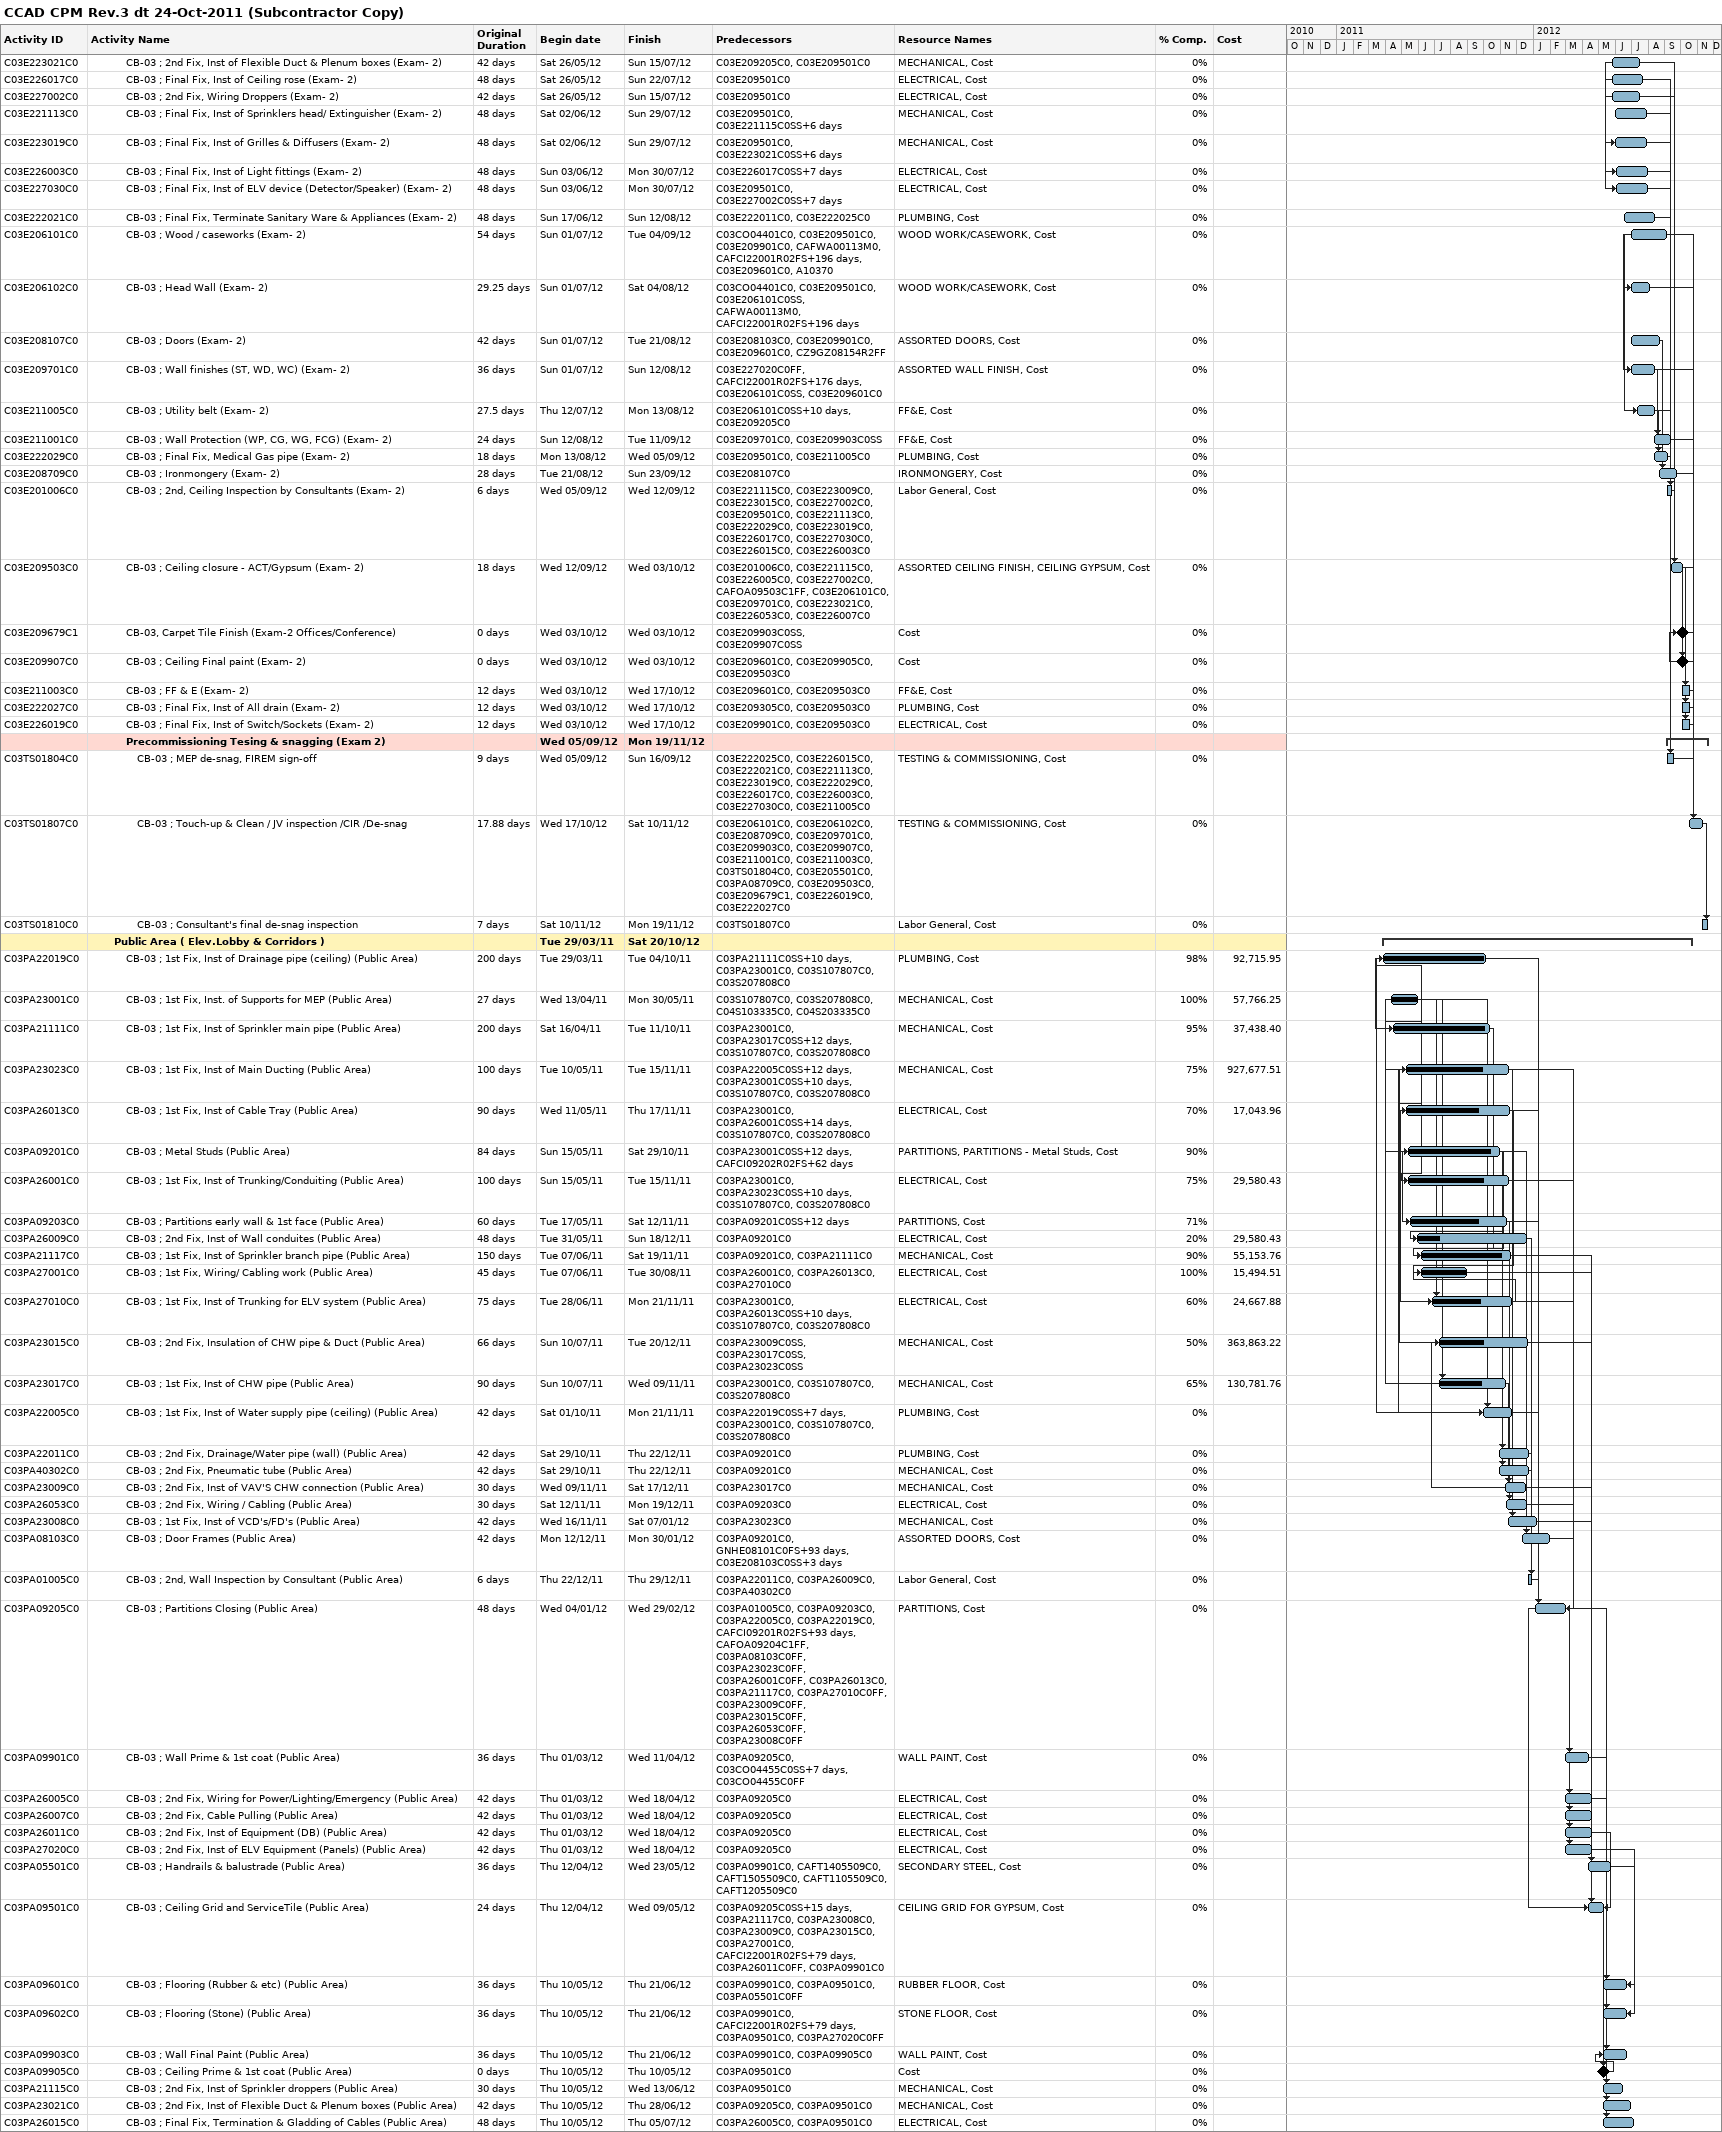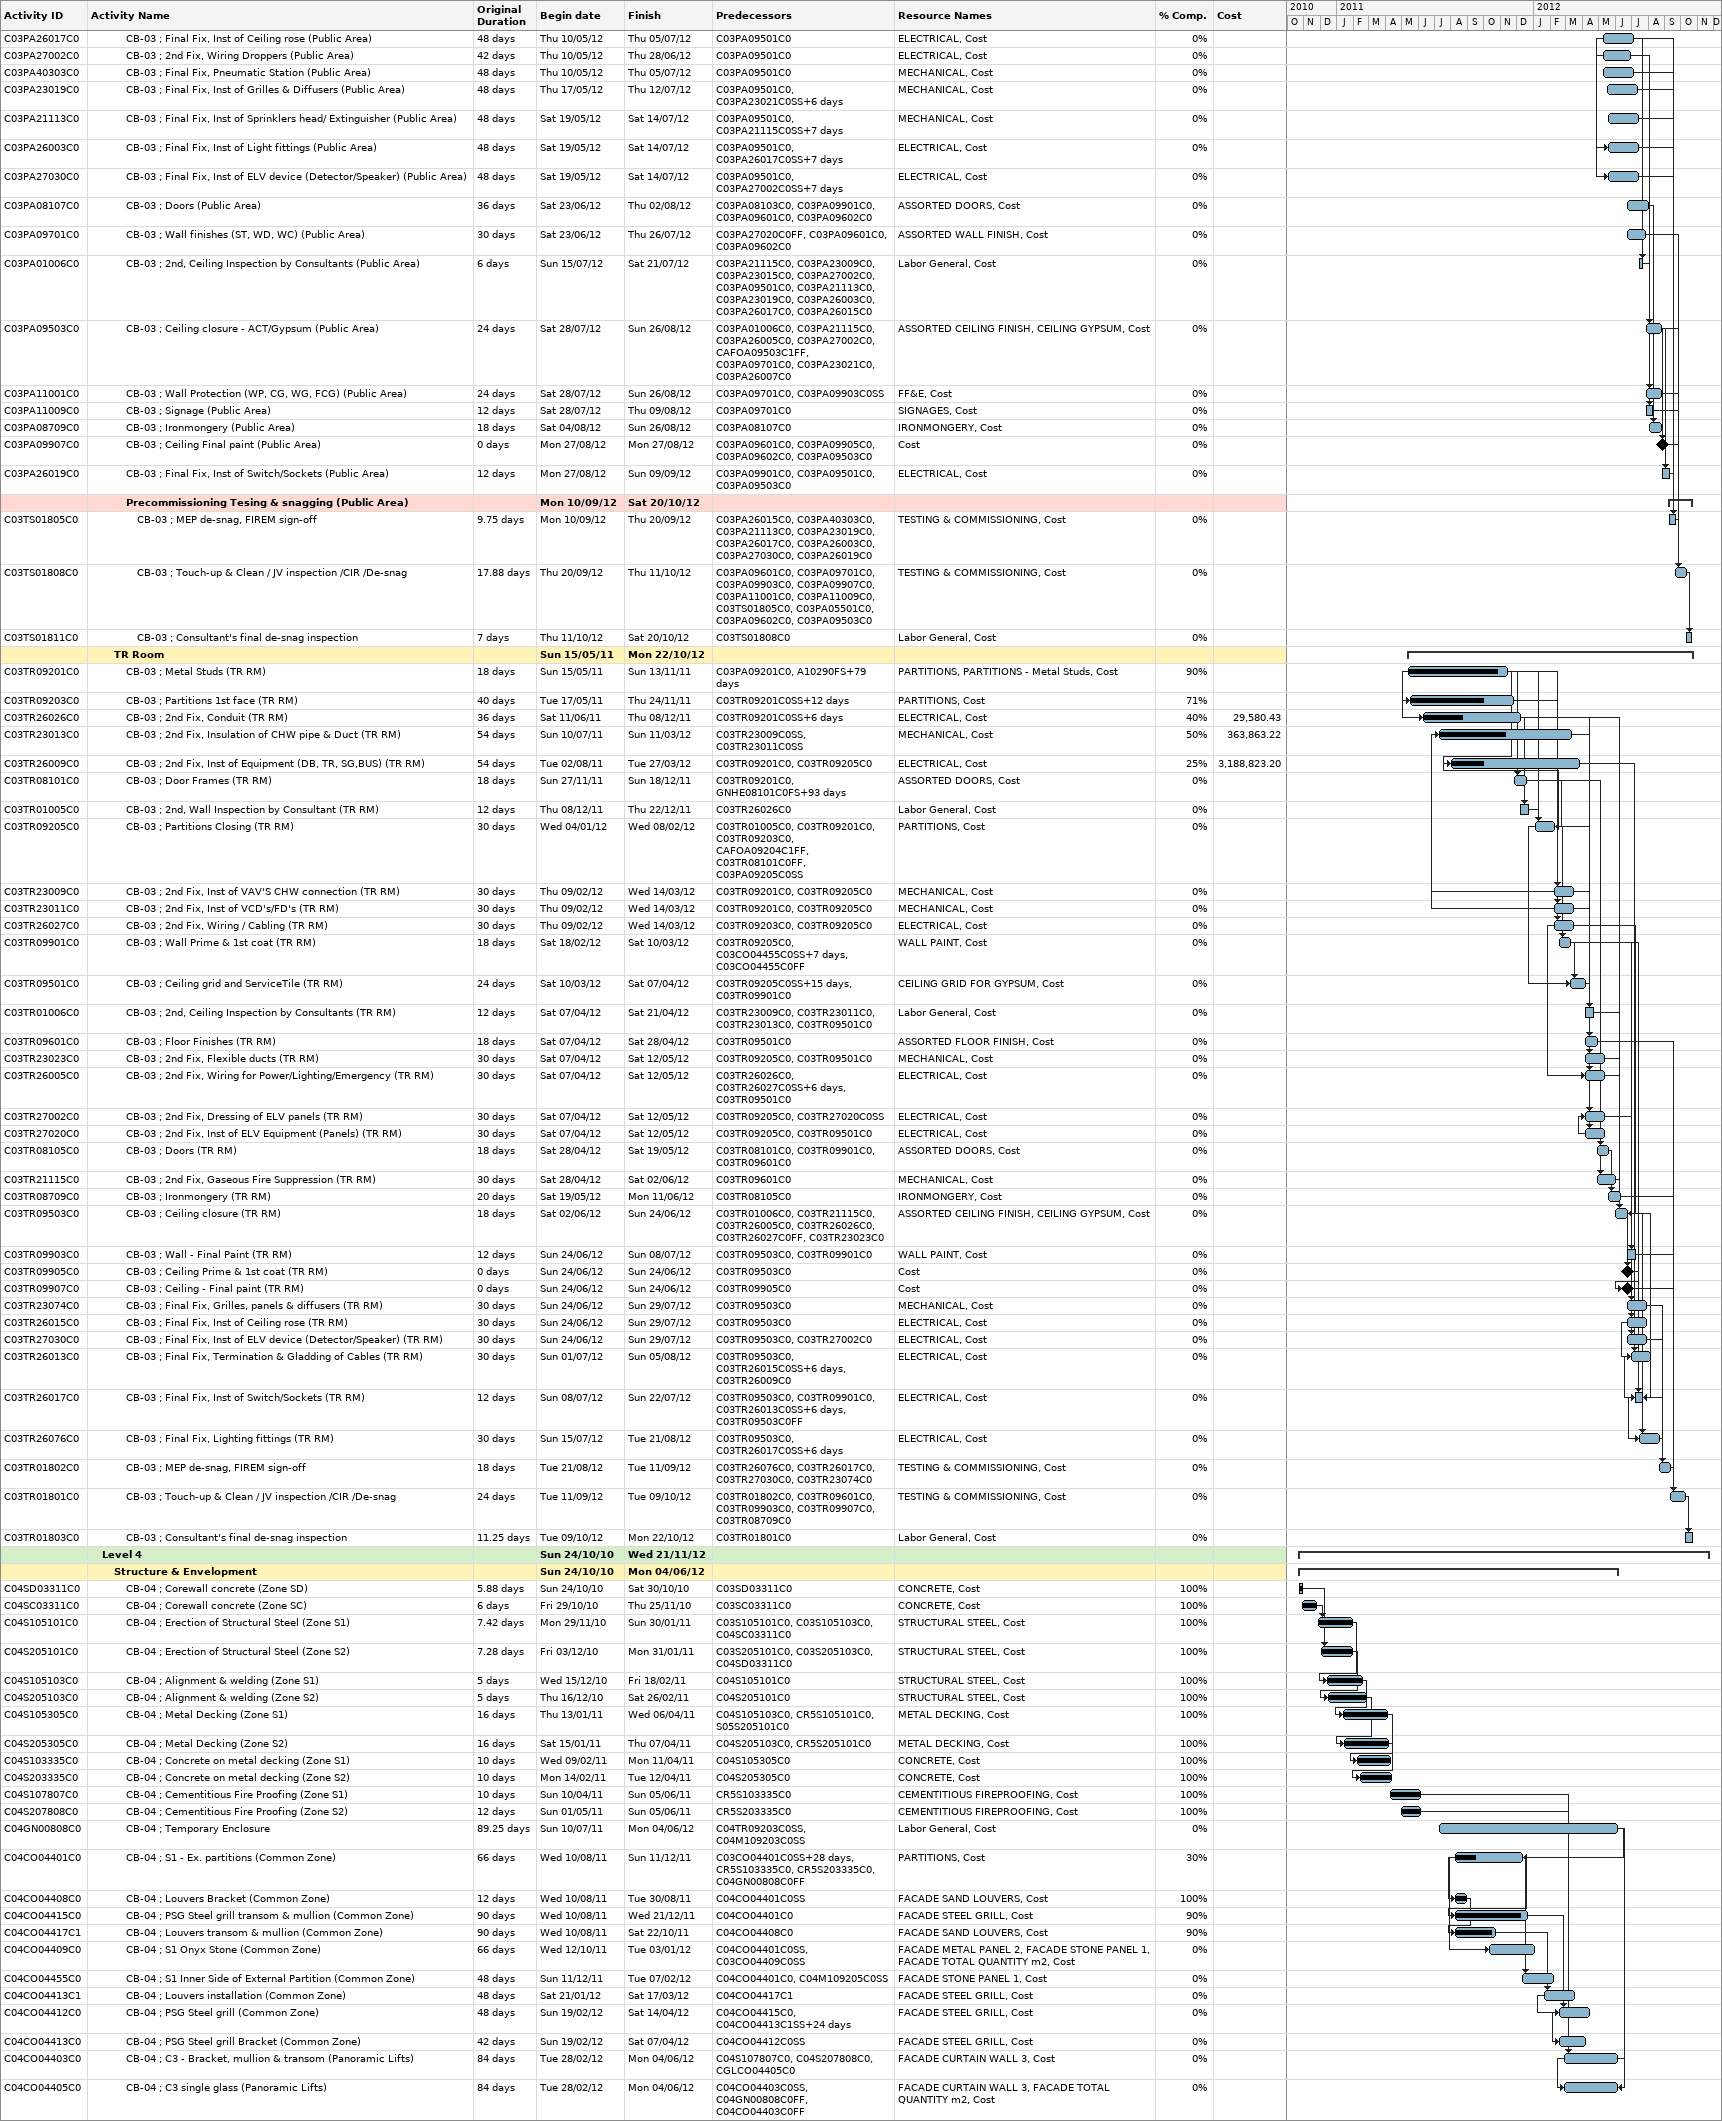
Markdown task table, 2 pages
CCAD CPM Rev.3 dt 24-Oct-2011 (Subcontractor Copy)

| ID | Level | Task | Original duration | Start | Finish | Predecessors | Resources | % complete | Cost |
|---|---|---|---|---|---|---|---|---|---|
| C03E223021C0 | 4 | CB-03 ; 2nd Fix, Inst of Flexible Duct & Plenum boxes (Exam- 2) | 42d | 2012-05-26 | 2012-07-15 | C03E209205C0, C03E209501C0 | MECHANICAL, Cost | 0 |  |
| C03E226017C0 | 4 | CB-03 ; Final Fix, Inst of Ceiling rose (Exam- 2) | 48d | 2012-05-26 | 2012-07-22 | C03E209501C0 | ELECTRICAL, Cost | 0 |  |
| C03E227002C0 | 4 | CB-03 ; 2nd Fix, Wiring Droppers (Exam- 2) | 42d | 2012-05-26 | 2012-07-15 | C03E209501C0 | ELECTRICAL, Cost | 0 |  |
| C03E221113C0 | 4 | CB-03 ; Final Fix, Inst of Sprinklers head/ Extinguisher (Exam- 2) | 48d | 2012-06-02 | 2012-07-29 | C03E209501C0, C03E221115C0SS+6d | MECHANICAL, Cost | 0 |  |
| C03E223019C0 | 4 | CB-03 ; Final Fix, Inst of Grilles & Diffusers (Exam- 2) | 48d | 2012-06-02 | 2012-07-29 | C03E209501C0, C03E223021C0SS+6d | MECHANICAL, Cost | 0 |  |
| C03E226003C0 | 4 | CB-03 ; Final Fix, Inst of Light fittings (Exam- 2) | 48d | 2012-06-03 | 2012-07-30 | C03E226017C0SS+7d | ELECTRICAL, Cost | 0 |  |
| C03E227030C0 | 4 | CB-03 ; Final Fix, Inst of ELV device (Detector/Speaker) (Exam- 2) | 48d | 2012-06-03 | 2012-07-30 | C03E209501C0, C03E227002C0SS+7d | ELECTRICAL, Cost | 0 |  |
| C03E222021C0 | 4 | CB-03 ; Final Fix, Terminate Sanitary Ware & Appliances (Exam- 2) | 48d | 2012-06-17 | 2012-08-12 | C03E222011C0, C03E222025C0 | PLUMBING, Cost | 0 |  |
| C03E206101C0 | 4 | CB-03 ; Wood / caseworks (Exam- 2) | 54d | 2012-07-01 | 2012-09-04 | C03CO04401C0, C03E209501C0, C03E209901C0, CAFWA00113M0, CAFCI22001R02FS+196d, C03E209601C0, A10370 | WOOD WORK/CASEWORK, Cost | 0 |  |
| C03E206102C0 | 4 | CB-03 ; Head Wall (Exam- 2) | 29.25d | 2012-07-01 | 2012-08-04 | C03CO04401C0, C03E209501C0, C03E206101C0SS, CAFWA00113M0, CAFCI22001R02FS+196d | WOOD WORK/CASEWORK, Cost | 0 |  |
| C03E208107C0 | 4 | CB-03 ; Doors (Exam- 2) | 42d | 2012-07-01 | 2012-08-21 | C03E208103C0, C03E209901C0, C03E209601C0, CZ9GZ08154R2FF | ASSORTED DOORS, Cost | 0 |  |
| C03E209701C0 | 4 | CB-03 ; Wall finishes (ST, WD, WC) (Exam- 2) | 36d | 2012-07-01 | 2012-08-12 | C03E227020C0FF, CAFCI22001R02FS+176d, C03E206101C0SS, C03E209601C0 | ASSORTED WALL FINISH, Cost | 0 |  |
| C03E211005C0 | 4 | CB-03 ; Utility belt (Exam- 2) | 27.5d | 2012-07-12 | 2012-08-13 | C03E206101C0SS+10d, C03E209205C0 | FF&E, Cost | 0 |  |
| C03E211001C0 | 4 | CB-03 ; Wall Protection (WP, CG, WG, FCG) (Exam- 2) | 24d | 2012-08-12 | 2012-09-11 | C03E209701C0, C03E209903C0SS | FF&E, Cost | 0 |  |
| C03E222029C0 | 4 | CB-03 ; Final Fix, Medical Gas pipe (Exam- 2) | 18d | 2012-08-13 | 2012-09-05 | C03E209501C0, C03E211005C0 | PLUMBING, Cost | 0 |  |
| C03E208709C0 | 4 | CB-03 ; Ironmongery (Exam- 2) | 28d | 2012-08-21 | 2012-09-23 | C03E208107C0 | IRONMONGERY, Cost | 0 |  |
| C03E201006C0 | 4 | CB-03 ; 2nd, Ceiling Inspection by Consultants (Exam- 2) | 6d | 2012-09-05 | 2012-09-12 | C03E221115C0, C03E223009C0, C03E223015C0, C03E227002C0, C03E209501C0, C03E221113C0, C03E222029C0, C03E223019C0, C03E226017C0, C03E227030C0, C03E226015C0, C03E226003C0 | Labor General, Cost | 0 |  |
| C03E209503C0 | 4 | CB-03 ; Ceiling closure - ACT/Gypsum (Exam- 2) | 18d | 2012-09-12 | 2012-10-03 | C03E201006C0, C03E221115C0, C03E226005C0, C03E227002C0, CAFOA09503C1FF, C03E206101C0, C03E209701C0, C03E223021C0, C03E226053C0, C03E226007C0 | ASSORTED CEILING FINISH, CEILING GYPSUM, Cost | 0 |  |
| C03E209679C1 | 4 | CB-03, Carpet Tile Finish (Exam-2 Offices/Conference) | 0d | 2012-10-03 | 2012-10-03 | C03E209903C0SS, C03E209907C0SS | Cost | 0 |  |
| C03E209907C0 | 4 | CB-03 ; Ceiling Final paint (Exam- 2) | 0d | 2012-10-03 | 2012-10-03 | C03E209601C0, C03E209905C0, C03E209503C0 | Cost | 0 |  |
| C03E211003C0 | 4 | CB-03 ; FF & E (Exam- 2) | 12d | 2012-10-03 | 2012-10-17 | C03E209601C0, C03E209503C0 | FF&E, Cost | 0 |  |
| C03E222027C0 | 4 | CB-03 ; Final Fix, Inst of All drain (Exam- 2) | 12d | 2012-10-03 | 2012-10-17 | C03E209305C0, C03E209503C0 | PLUMBING, Cost | 0 |  |
| C03E226019C0 | 4 | CB-03 ; Final Fix, Inst of Switch/Sockets (Exam- 2) | 12d | 2012-10-03 | 2012-10-17 | C03E209901C0, C03E209503C0 | ELECTRICAL, Cost | 0 |  |
|  | 4 | **Precommissioning Tesing & snagging (Exam 2)** |  | 2012-09-05 | 2012-11-19 |  |  |  |  |
| C03TS01804C0 | 5 | CB-03 ; MEP de-snag, FIREM sign-off | 9d | 2012-09-05 | 2012-09-16 | C03E222025C0, C03E226015C0, C03E222021C0, C03E221113C0, C03E223019C0, C03E222029C0, C03E226017C0, C03E226003C0, C03E227030C0, C03E211005C0 | TESTING & COMMISSIONING, Cost | 0 |  |
| C03TS01807C0 | 5 | CB-03 ; Touch-up & Clean / JV inspection /CIR /De-snag | 17.88d | 2012-10-17 | 2012-11-10 | C03E206101C0, C03E206102C0, C03E208709C0, C03E209701C0, C03E209903C0, C03E209907C0, C03E211001C0, C03E211003C0, C03TS01804C0, C03E205501C0, C03PA08709C0, C03E209503C0, C03E209679C1, C03E226019C0, C03E222027C0 | TESTING & COMMISSIONING, Cost | 0 |  |
| C03TS01810C0 | 5 | CB-03 ; Consultant's final de-snag inspection | 7d | 2012-11-10 | 2012-11-19 | C03TS01807C0 | Labor General, Cost | 0 |  |
|  | 3 | **Public Area ( Elev.Lobby & Corridors )** |  | 2011-03-29 | 2012-10-20 |  |  |  |  |
| C03PA22019C0 | 4 | CB-03 ; 1st Fix, Inst of Drainage pipe (ceiling) (Public Area) | 200d | 2011-03-29 | 2011-10-04 | C03PA21111C0SS+10d, C03PA23001C0, C03S107807C0, C03S207808C0 | PLUMBING, Cost | 98 | 92715.95 |
| C03PA23001C0 | 4 | CB-03 ; 1st Fix, Inst. of Supports for MEP (Public Area) | 27d | 2011-04-13 | 2011-05-30 | C03S107807C0, C03S207808C0, C04S103335C0, C04S203335C0 | MECHANICAL, Cost | 100 | 57766.25 |
| C03PA21111C0 | 4 | CB-03 ; 1st Fix, Inst of Sprinkler main pipe (Public Area) | 200d | 2011-04-16 | 2011-10-11 | C03PA23001C0, C03PA23017C0SS+12d, C03S107807C0, C03S207808C0 | MECHANICAL, Cost | 95 | 37438.40 |
| C03PA23023C0 | 4 | CB-03 ; 1st Fix, Inst of Main Ducting (Public Area) | 100d | 2011-05-10 | 2011-11-15 | C03PA22005C0SS+12d, C03PA23001C0SS+10d, C03S107807C0, C03S207808C0 | MECHANICAL, Cost | 75 | 927677.51 |
| C03PA26013C0 | 4 | CB-03 ; 1st Fix, Inst of Cable Tray (Public Area) | 90d | 2011-05-11 | 2011-11-17 | C03PA23001C0, C03PA26001C0SS+14d, C03S107807C0, C03S207808C0 | ELECTRICAL, Cost | 70 | 17043.96 |
| C03PA09201C0 | 4 | CB-03 ; Metal Studs (Public Area) | 84d | 2011-05-15 | 2011-10-29 | C03PA23001C0SS+12d, CAFCI09202R02FS+62d | PARTITIONS, PARTITIONS - Metal Studs, Cost | 90 |  |
| C03PA26001C0 | 4 | CB-03 ; 1st Fix, Inst of Trunking/Conduiting (Public Area) | 100d | 2011-05-15 | 2011-11-15 | C03PA23001C0, C03PA23023C0SS+10d, C03S107807C0, C03S207808C0 | ELECTRICAL, Cost | 75 | 29580.43 |
| C03PA09203C0 | 4 | CB-03 ; Partitions early wall & 1st face (Public Area) | 60d | 2011-05-17 | 2011-11-12 | C03PA09201C0SS+12d | PARTITIONS, Cost | 71 |  |
| C03PA26009C0 | 4 | CB-03 ; 2nd Fix, Inst of Wall conduites (Public Area) | 48d | 2011-05-31 | 2011-12-18 | C03PA09201C0 | ELECTRICAL, Cost | 20 | 29580.43 |
| C03PA21117C0 | 4 | CB-03 ; 1st Fix, Inst of Sprinkler branch pipe (Public Area) | 150d | 2011-06-07 | 2011-11-19 | C03PA09201C0, C03PA21111C0 | MECHANICAL, Cost | 90 | 55153.76 |
| C03PA27001C0 | 4 | CB-03 ; 1st Fix, Wiring/ Cabling work (Public Area) | 45d | 2011-06-07 | 2011-08-30 | C03PA26001C0, C03PA26013C0, C03PA27010C0 | ELECTRICAL, Cost | 100 | 15494.51 |
| C03PA27010C0 | 4 | CB-03 ; 1st Fix, Inst of Trunking for ELV system (Public Area) | 75d | 2011-06-28 | 2011-11-21 | C03PA23001C0, C03PA26013C0SS+10d, C03S107807C0, C03S207808C0 | ELECTRICAL, Cost | 60 | 24667.88 |
| C03PA23015C0 | 4 | CB-03 ; 2nd Fix, Insulation of CHW pipe & Duct (Public Area) | 66d | 2011-07-10 | 2011-12-20 | C03PA23009C0SS, C03PA23017C0SS, C03PA23023C0SS | MECHANICAL, Cost | 50 | 363863.22 |
| C03PA23017C0 | 4 | CB-03 ; 1st Fix, Inst of CHW pipe (Public Area) | 90d | 2011-07-10 | 2011-11-09 | C03PA23001C0, C03S107807C0, C03S207808C0 | MECHANICAL, Cost | 65 | 130781.76 |
| C03PA22005C0 | 4 | CB-03 ; 1st Fix, Inst of Water supply pipe (ceiling) (Public Area) | 42d | 2011-10-01 | 2011-11-21 | C03PA22019C0SS+7d, C03PA23001C0, C03S107807C0, C03S207808C0 | PLUMBING, Cost | 0 |  |
| C03PA22011C0 | 4 | CB-03 ; 2nd Fix, Drainage/Water pipe (wall) (Public Area) | 42d | 2011-10-29 | 2011-12-22 | C03PA09201C0 | PLUMBING, Cost | 0 |  |
| C03PA40302C0 | 4 | CB-03 ; 2nd Fix, Pneumatic tube (Public Area) | 42d | 2011-10-29 | 2011-12-22 | C03PA09201C0 | MECHANICAL, Cost | 0 |  |
| C03PA23009C0 | 4 | CB-03 ; 2nd Fix, Inst of VAV'S CHW connection (Public Area) | 30d | 2011-11-09 | 2011-12-17 | C03PA23017C0 | MECHANICAL, Cost | 0 |  |
| C03PA26053C0 | 4 | CB-03 ; 2nd Fix, Wiring / Cabling (Public Area) | 30d | 2011-11-12 | 2011-12-19 | C03PA09203C0 | ELECTRICAL, Cost | 0 |  |
| C03PA23008C0 | 4 | CB-03 ; 1st Fix, Inst of VCD's/FD's (Public Area) | 42d | 2011-11-16 | 2012-01-07 | C03PA23023C0 | MECHANICAL, Cost | 0 |  |
| C03PA08103C0 | 4 | CB-03 ; Door Frames (Public Area) | 42d | 2011-12-12 | 2012-01-30 | C03PA09201C0, GNHE08101C0FS+93d, C03E208103C0SS+3d | ASSORTED DOORS, Cost | 0 |  |
| C03PA01005C0 | 4 | CB-03 ; 2nd, Wall Inspection by Consultant (Public Area) | 6d | 2011-12-22 | 2011-12-29 | C03PA22011C0, C03PA26009C0, C03PA40302C0 | Labor General, Cost | 0 |  |
| C03PA09205C0 | 4 | CB-03 ; Partitions Closing (Public Area) | 48d | 2012-01-04 | 2012-02-29 | C03PA01005C0, C03PA09203C0, C03PA22005C0, C03PA22019C0, CAFCI09201R02FS+93d, CAFOA09204C1FF, C03PA08103C0FF, C03PA23023C0FF, C03PA26001C0FF, C03PA26013C0, C03PA21117C0, C03PA27010C0FF, C03PA23009C0FF, C03PA23015C0FF, C03PA26053C0FF, C03PA23008C0FF | PARTITIONS, Cost | 0 |  |
| C03PA09901C0 | 4 | CB-03 ; Wall Prime & 1st coat (Public Area) | 36d | 2012-03-01 | 2012-04-11 | C03PA09205C0, C03CO04455C0SS+7d, C03CO04455C0FF | WALL PAINT, Cost | 0 |  |
| C03PA26005C0 | 4 | CB-03 ; 2nd Fix, Wiring for Power/Lighting/Emergency (Public Area) | 42d | 2012-03-01 | 2012-04-18 | C03PA09205C0 | ELECTRICAL, Cost | 0 |  |
| C03PA26007C0 | 4 | CB-03 ; 2nd Fix, Cable Pulling (Public Area) | 42d | 2012-03-01 | 2012-04-18 | C03PA09205C0 | ELECTRICAL, Cost | 0 |  |
| C03PA26011C0 | 4 | CB-03 ; 2nd Fix, Inst of Equipment (DB) (Public Area) | 42d | 2012-03-01 | 2012-04-18 | C03PA09205C0 | ELECTRICAL, Cost | 0 |  |
| C03PA27020C0 | 4 | CB-03 ; 2nd Fix, Inst of ELV Equipment (Panels) (Public Area) | 42d | 2012-03-01 | 2012-04-18 | C03PA09205C0 | ELECTRICAL, Cost | 0 |  |
| C03PA05501C0 | 4 | CB-03 ; Handrails & balustrade (Public Area) | 36d | 2012-04-12 | 2012-05-23 | C03PA09901C0, CAFT1405509C0, CAFT1505509C0, CAFT1105509C0, CAFT1205509C0 | SECONDARY STEEL, Cost | 0 |  |
| C03PA09501C0 | 4 | CB-03 ; Ceiling Grid and ServiceTile (Public Area) | 24d | 2012-04-12 | 2012-05-09 | C03PA09205C0SS+15d, C03PA21117C0, C03PA23008C0, C03PA23009C0, C03PA23015C0, C03PA27001C0, CAFCI22001R02FS+79d, C03PA26011C0FF, C03PA09901C0 | CEILING GRID FOR GYPSUM, Cost | 0 |  |
| C03PA09601C0 | 4 | CB-03 ; Flooring (Rubber & etc) (Public Area) | 36d | 2012-05-10 | 2012-06-21 | C03PA09901C0, C03PA09501C0, C03PA05501C0FF | RUBBER FLOOR, Cost | 0 |  |
| C03PA09602C0 | 4 | CB-03 ; Flooring (Stone) (Public Area) | 36d | 2012-05-10 | 2012-06-21 | C03PA09901C0, CAFCI22001R02FS+79d, C03PA09501C0, C03PA27020C0FF | STONE FLOOR, Cost | 0 |  |
| C03PA09903C0 | 4 | CB-03 ; Wall Final Paint (Public Area) | 36d | 2012-05-10 | 2012-06-21 | C03PA09901C0, C03PA09905C0 | WALL PAINT, Cost | 0 |  |
| C03PA09905C0 | 4 | CB-03 ; Ceiling Prime & 1st coat (Public Area) | 0d | 2012-05-10 | 2012-05-10 | C03PA09501C0 | Cost | 0 |  |
| C03PA21115C0 | 4 | CB-03 ; 2nd Fix, Inst of Sprinkler droppers (Public Area) | 30d | 2012-05-10 | 2012-06-13 | C03PA09501C0 | MECHANICAL, Cost | 0 |  |
| C03PA23021C0 | 4 | CB-03 ; 2nd Fix, Inst of Flexible Duct & Plenum boxes (Public Area) | 42d | 2012-05-10 | 2012-06-28 | C03PA09205C0, C03PA09501C0 | MECHANICAL, Cost | 0 |  |
| C03PA26015C0 | 4 | CB-03 ; Final Fix, Termination & Gladding of Cables (Public Area) | 48d | 2012-05-10 | 2012-07-05 | C03PA26005C0, C03PA09501C0 | ELECTRICAL, Cost | 0 |  |
| C03PA26017C0 | 4 | CB-03 ; Final Fix, Inst of Ceiling rose (Public Area) | 48d | 2012-05-10 | 2012-07-05 | C03PA09501C0 | ELECTRICAL, Cost | 0 |  |
| C03PA27002C0 | 4 | CB-03 ; 2nd Fix, Wiring Droppers (Public Area) | 42d | 2012-05-10 | 2012-06-28 | C03PA09501C0 | ELECTRICAL, Cost | 0 |  |
| C03PA40303C0 | 4 | CB-03 ; Final Fix, Pneumatic Station (Public Area) | 48d | 2012-05-10 | 2012-07-05 | C03PA09501C0 | MECHANICAL, Cost | 0 |  |
| C03PA23019C0 | 4 | CB-03 ; Final Fix, Inst of Grilles & Diffusers (Public Area) | 48d | 2012-05-17 | 2012-07-12 | C03PA09501C0, C03PA23021C0SS+6d | MECHANICAL, Cost | 0 |  |
| C03PA21113C0 | 4 | CB-03 ; Final Fix, Inst of Sprinklers head/ Extinguisher (Public Area) | 48d | 2012-05-19 | 2012-07-14 | C03PA09501C0, C03PA21115C0SS+7d | MECHANICAL, Cost | 0 |  |
| C03PA26003C0 | 4 | CB-03 ; Final Fix, Inst of Light fittings (Public Area) | 48d | 2012-05-19 | 2012-07-14 | C03PA09501C0, C03PA26017C0SS+7d | ELECTRICAL, Cost | 0 |  |
| C03PA27030C0 | 4 | CB-03 ; Final Fix, Inst of ELV device (Detector/Speaker) (Public Area) | 48d | 2012-05-19 | 2012-07-14 | C03PA09501C0, C03PA27002C0SS+7d | ELECTRICAL, Cost | 0 |  |
| C03PA08107C0 | 4 | CB-03 ; Doors (Public Area) | 36d | 2012-06-23 | 2012-08-02 | C03PA08103C0, C03PA09901C0, C03PA09601C0, C03PA09602C0 | ASSORTED DOORS, Cost | 0 |  |
| C03PA09701C0 | 4 | CB-03 ; Wall finishes (ST, WD, WC) (Public Area) | 30d | 2012-06-23 | 2012-07-26 | C03PA27020C0FF, C03PA09601C0, C03PA09602C0 | ASSORTED WALL FINISH, Cost | 0 |  |
| C03PA01006C0 | 4 | CB-03 ; 2nd, Ceiling Inspection by Consultants (Public Area) | 6d | 2012-07-15 | 2012-07-21 | C03PA21115C0, C03PA23009C0, C03PA23015C0, C03PA27002C0, C03PA09501C0, C03PA21113C0, C03PA23019C0, C03PA26003C0, C03PA26017C0, C03PA26015C0 | Labor General, Cost | 0 |  |
| C03PA09503C0 | 4 | CB-03 ; Ceiling closure - ACT/Gypsum (Public Area) | 24d | 2012-07-28 | 2012-08-26 | C03PA01006C0, C03PA21115C0, C03PA26005C0, C03PA27002C0, CAFOA09503C1FF, C03PA09701C0, C03PA23021C0, C03PA26007C0 | ASSORTED CEILING FINISH, CEILING GYPSUM, Cost | 0 |  |
| C03PA11001C0 | 4 | CB-03 ; Wall Protection (WP, CG, WG, FCG) (Public Area) | 24d | 2012-07-28 | 2012-08-26 | C03PA09701C0, C03PA09903C0SS | FF&E, Cost | 0 |  |
| C03PA11009C0 | 4 | CB-03 ; Signage (Public Area) | 12d | 2012-07-28 | 2012-08-09 | C03PA09701C0 | SIGNAGES, Cost | 0 |  |
| C03PA08709C0 | 4 | CB-03 ; Ironmongery (Public Area) | 18d | 2012-08-04 | 2012-08-26 | C03PA08107C0 | IRONMONGERY, Cost | 0 |  |
| C03PA09907C0 | 4 | CB-03 ; Ceiling Final paint (Public Area) | 0d | 2012-08-27 | 2012-08-27 | C03PA09601C0, C03PA09905C0, C03PA09602C0, C03PA09503C0 | Cost | 0 |  |
| C03PA26019C0 | 4 | CB-03 ; Final Fix, Inst of Switch/Sockets (Public Area) | 12d | 2012-08-27 | 2012-09-09 | C03PA09901C0, C03PA09501C0, C03PA09503C0 | ELECTRICAL, Cost | 0 |  |
|  | 4 | **Precommissioning Tesing & snagging (Public Area)** |  | 2012-09-10 | 2012-10-20 |  |  |  |  |
| C03TS01805C0 | 5 | CB-03 ; MEP de-snag, FIREM sign-off | 9.75d | 2012-09-10 | 2012-09-20 | C03PA26015C0, C03PA40303C0, C03PA21113C0, C03PA23019C0, C03PA26017C0, C03PA26003C0, C03PA27030C0, C03PA26019C0 | TESTING & COMMISSIONING, Cost | 0 |  |
| C03TS01808C0 | 5 | CB-03 ; Touch-up & Clean / JV inspection /CIR /De-snag | 17.88d | 2012-09-20 | 2012-10-11 | C03PA09601C0, C03PA09701C0, C03PA09903C0, C03PA09907C0, C03PA11001C0, C03PA11009C0, C03TS01805C0, C03PA05501C0, C03PA09602C0, C03PA09503C0 | TESTING & COMMISSIONING, Cost | 0 |  |
| C03TS01811C0 | 5 | CB-03 ; Consultant's final de-snag inspection | 7d | 2012-10-11 | 2012-10-20 | C03TS01808C0 | Labor General, Cost | 0 |  |
|  | 3 | **TR Room** |  | 2011-05-15 | 2012-10-22 |  |  |  |  |
| C03TR09201C0 | 4 | CB-03 ; Metal Studs (TR RM) | 18d | 2011-05-15 | 2011-11-13 | C03PA09201C0, A10290FS+79d | PARTITIONS, PARTITIONS - Metal Studs, Cost | 90 |  |
| C03TR09203C0 | 4 | CB-03 ; Partitions 1st face (TR RM) | 40d | 2011-05-17 | 2011-11-24 | C03TR09201C0SS+12d | PARTITIONS, Cost | 71 |  |
| C03TR26026C0 | 4 | CB-03 ; 2nd Fix, Conduit (TR RM) | 36d | 2011-06-11 | 2011-12-08 | C03TR09201C0SS+6d | ELECTRICAL, Cost | 40 | 29580.43 |
| C03TR23013C0 | 4 | CB-03 ; 2nd Fix, Insulation of CHW pipe & Duct (TR RM) | 54d | 2011-07-10 | 2012-03-11 | C03TR23009C0SS, C03TR23011C0SS | MECHANICAL, Cost | 50 | 363863.22 |
| C03TR26009C0 | 4 | CB-03 ; 2nd Fix, Inst of Equipment (DB, TR, SG,BUS) (TR RM) | 54d | 2011-08-02 | 2012-03-27 | C03TR09201C0, C03TR09205C0 | ELECTRICAL, Cost | 25 | 3188823.20 |
| C03TR08101C0 | 4 | CB-03 ; Door Frames (TR RM) | 18d | 2011-11-27 | 2011-12-18 | C03TR09201C0, GNHE08101C0FS+93d | ASSORTED DOORS, Cost | 0 |  |
| C03TR01005C0 | 4 | CB-03 ; 2nd, Wall Inspection by Consultant (TR RM) | 12d | 2011-12-08 | 2011-12-22 | C03TR26026C0 | Labor General, Cost | 0 |  |
| C03TR09205C0 | 4 | CB-03 ; Partitions Closing (TR RM) | 30d | 2012-01-04 | 2012-02-08 | C03TR01005C0, C03TR09201C0, C03TR09203C0, CAFOA09204C1FF, C03TR08101C0FF, C03PA09205C0SS | PARTITIONS, Cost | 0 |  |
| C03TR23009C0 | 4 | CB-03 ; 2nd Fix, Inst of VAV'S CHW connection (TR RM) | 30d | 2012-02-09 | 2012-03-14 | C03TR09201C0, C03TR09205C0 | MECHANICAL, Cost | 0 |  |
| C03TR23011C0 | 4 | CB-03 ; 2nd Fix, Inst of VCD's/FD's (TR RM) | 30d | 2012-02-09 | 2012-03-14 | C03TR09201C0, C03TR09205C0 | MECHANICAL, Cost | 0 |  |
| C03TR26027C0 | 4 | CB-03 ; 2nd Fix, Wiring / Cabling (TR RM) | 30d | 2012-02-09 | 2012-03-14 | C03TR09203C0, C03TR09205C0 | ELECTRICAL, Cost | 0 |  |
| C03TR09901C0 | 4 | CB-03 ; Wall Prime & 1st coat (TR RM) | 18d | 2012-02-18 | 2012-03-10 | C03TR09205C0, C03CO04455C0SS+7d, C03CO04455C0FF | WALL PAINT, Cost | 0 |  |
| C03TR09501C0 | 4 | CB-03 ; Ceiling grid and ServiceTile (TR RM) | 24d | 2012-03-10 | 2012-04-07 | C03TR09205C0SS+15d, C03TR09901C0 | CEILING GRID FOR GYPSUM, Cost | 0 |  |
| C03TR01006C0 | 4 | CB-03 ; 2nd, Ceiling Inspection by Consultants (TR RM) | 12d | 2012-04-07 | 2012-04-21 | C03TR23009C0, C03TR23011C0, C03TR23013C0, C03TR09501C0 | Labor General, Cost | 0 |  |
| C03TR09601C0 | 4 | CB-03 ; Floor Finishes (TR RM) | 18d | 2012-04-07 | 2012-04-28 | C03TR09501C0 | ASSORTED FLOOR FINISH, Cost | 0 |  |
| C03TR23023C0 | 4 | CB-03 ; 2nd Fix, Flexible ducts (TR RM) | 30d | 2012-04-07 | 2012-05-12 | C03TR09205C0, C03TR09501C0 | MECHANICAL, Cost | 0 |  |
| C03TR26005C0 | 4 | CB-03 ; 2nd Fix, Wiring for Power/Lighting/Emergency (TR RM) | 30d | 2012-04-07 | 2012-05-12 | C03TR26026C0, C03TR26027C0SS+6d, C03TR09501C0 | ELECTRICAL, Cost | 0 |  |
| C03TR27002C0 | 4 | CB-03 ; 2nd Fix, Dressing of ELV panels (TR RM) | 30d | 2012-04-07 | 2012-05-12 | C03TR09205C0, C03TR27020C0SS | ELECTRICAL, Cost | 0 |  |
| C03TR27020C0 | 4 | CB-03 ; 2nd Fix, Inst of ELV Equipment (Panels) (TR RM) | 30d | 2012-04-07 | 2012-05-12 | C03TR09205C0, C03TR09501C0 | ELECTRICAL, Cost | 0 |  |
| C03TR08105C0 | 4 | CB-03 ; Doors (TR RM) | 18d | 2012-04-28 | 2012-05-19 | C03TR08101C0, C03TR09901C0, C03TR09601C0 | ASSORTED DOORS, Cost | 0 |  |
| C03TR21115C0 | 4 | CB-03 ; 2nd Fix, Gaseous Fire Suppression (TR RM) | 30d | 2012-04-28 | 2012-06-02 | C03TR09601C0 | MECHANICAL, Cost | 0 |  |
| C03TR08709C0 | 4 | CB-03 ; Ironmongery (TR RM) | 20d | 2012-05-19 | 2012-06-11 | C03TR08105C0 | IRONMONGERY, Cost | 0 |  |
| C03TR09503C0 | 4 | CB-03 ; Ceiling closure (TR RM) | 18d | 2012-06-02 | 2012-06-24 | C03TR01006C0, C03TR21115C0, C03TR26005C0, C03TR26026C0, C03TR26027C0FF, C03TR23023C0 | ASSORTED CEILING FINISH, CEILING GYPSUM, Cost | 0 |  |
| C03TR09903C0 | 4 | CB-03 ; Wall - Final Paint (TR RM) | 12d | 2012-06-24 | 2012-07-08 | C03TR09503C0, C03TR09901C0 | WALL PAINT, Cost | 0 |  |
| C03TR09905C0 | 4 | CB-03 ; Ceiling Prime & 1st coat (TR RM) | 0d | 2012-06-24 | 2012-06-24 | C03TR09503C0 | Cost | 0 |  |
| C03TR09907C0 | 4 | CB-03 ; Ceiling - Final paint (TR RM) | 0d | 2012-06-24 | 2012-06-24 | C03TR09905C0 | Cost | 0 |  |
| C03TR23074C0 | 4 | CB-03 ; Final Fix, Grilles, panels & diffusers (TR RM) | 30d | 2012-06-24 | 2012-07-29 | C03TR09503C0 | MECHANICAL, Cost | 0 |  |
| C03TR26015C0 | 4 | CB-03 ; Final Fix, Inst of Ceiling rose (TR RM) | 30d | 2012-06-24 | 2012-07-29 | C03TR09503C0 | ELECTRICAL, Cost | 0 |  |
| C03TR27030C0 | 4 | CB-03 ; Final Fix, Inst of ELV device (Detector/Speaker) (TR RM) | 30d | 2012-06-24 | 2012-07-29 | C03TR09503C0, C03TR27002C0 | ELECTRICAL, Cost | 0 |  |
| C03TR26013C0 | 4 | CB-03 ; Final Fix, Termination & Gladding of Cables (TR RM) | 30d | 2012-07-01 | 2012-08-05 | C03TR09503C0, C03TR26015C0SS+6d, C03TR26009C0 | ELECTRICAL, Cost | 0 |  |
| C03TR26017C0 | 4 | CB-03 ; Final Fix, Inst of Switch/Sockets (TR RM) | 12d | 2012-07-08 | 2012-07-22 | C03TR09503C0, C03TR09901C0, C03TR26013C0SS+6d, C03TR09503C0FF | ELECTRICAL, Cost | 0 |  |
| C03TR26076C0 | 4 | CB-03 ; Final Fix, Lighting fittings (TR RM) | 30d | 2012-07-15 | 2012-08-21 | C03TR09503C0, C03TR26017C0SS+6d | ELECTRICAL, Cost | 0 |  |
| C03TR01802C0 | 4 | CB-03 ; MEP de-snag, FIREM sign-off | 18d | 2012-08-21 | 2012-09-11 | C03TR26076C0, C03TR26017C0, C03TR27030C0, C03TR23074C0 | TESTING & COMMISSIONING, Cost | 0 |  |
| C03TR01801C0 | 4 | CB-03 ; Touch-up & Clean / JV inspection /CIR /De-snag | 24d | 2012-09-11 | 2012-10-09 | C03TR01802C0, C03TR09601C0, C03TR09903C0, C03TR09907C0, C03TR08709C0 | TESTING & COMMISSIONING, Cost | 0 |  |
| C03TR01803C0 | 4 | CB-03 ; Consultant's final de-snag inspection | 11.25d | 2012-10-09 | 2012-10-22 | C03TR01801C0 | Labor General, Cost | 0 |  |
|  | 2 | **Level 4** |  | 2010-10-24 | 2012-11-21 |  |  |  |  |
|  | 3 | **Structure & Envelopment** |  | 2010-10-24 | 2012-06-04 |  |  |  |  |
| C04SD03311C0 | 4 | CB-04 ; Corewall concrete (Zone SD) | 5.88d | 2010-10-24 | 2010-10-30 | C03SD03311C0 | CONCRETE, Cost | 100 |  |
| C04SC03311C0 | 4 | CB-04 ; Corewall concrete (Zone SC) | 6d | 2010-10-29 | 2010-11-25 | C03SC03311C0 | CONCRETE, Cost | 100 |  |
| C04S105101C0 | 4 | CB-04 ; Erection of Structural Steel (Zone S1) | 7.42d | 2010-11-29 | 2011-01-30 | C03S105101C0, C03S105103C0, C04SC03311C0 | STRUCTURAL STEEL, Cost | 100 |  |
| C04S205101C0 | 4 | CB-04 ; Erection of Structural Steel (Zone S2) | 7.28d | 2010-12-03 | 2011-01-31 | C03S205101C0, C03S205103C0, C04SD03311C0 | STRUCTURAL STEEL, Cost | 100 |  |
| C04S105103C0 | 4 | CB-04 ; Alignment & welding (Zone S1) | 5d | 2010-12-15 | 2011-02-18 | C04S105101C0 | STRUCTURAL STEEL, Cost | 100 |  |
| C04S205103C0 | 4 | CB-04 ; Alignment & welding (Zone S2) | 5d | 2010-12-16 | 2011-02-26 | C04S205101C0 | STRUCTURAL STEEL, Cost | 100 |  |
| C04S105305C0 | 4 | CB-04 ; Metal Decking (Zone S1) | 16d | 2011-01-13 | 2011-04-06 | C04S105103C0, CR5S105101C0, S05S205101C0 | METAL DECKING, Cost | 100 |  |
| C04S205305C0 | 4 | CB-04 ; Metal Decking (Zone S2) | 16d | 2011-01-15 | 2011-04-07 | C04S205103C0, CR5S205101C0 | METAL DECKING, Cost | 100 |  |
| C04S103335C0 | 4 | CB-04 ; Concrete on metal decking (Zone S1) | 10d | 2011-02-09 | 2011-04-11 | C04S105305C0 | CONCRETE, Cost | 100 |  |
| C04S203335C0 | 4 | CB-04 ; Concrete on metal decking (Zone S2) | 10d | 2011-02-14 | 2011-04-12 | C04S205305C0 | CONCRETE, Cost | 100 |  |
| C04S107807C0 | 4 | CB-04 ; Cementitious Fire Proofing (Zone S1) | 10d | 2011-04-10 | 2011-06-05 | CR5S103335C0 | CEMENTITIOUS FIREPROOFING, Cost | 100 |  |
| C04S207808C0 | 4 | CB-04 ; Cementitious Fire Proofing (Zone S2) | 12d | 2011-05-01 | 2011-06-05 | CR5S203335C0 | CEMENTITIOUS FIREPROOFING, Cost | 100 |  |
| C04GN00808C0 | 4 | CB-04 ; Temporary Enclosure | 89.25d | 2011-07-10 | 2012-06-04 | C04TR09203C0SS, C04M109203C0SS | Labor General, Cost | 0 |  |
| C04CO04401C0 | 4 | CB-04 ; S1 - Ex. partitions (Common Zone) | 66d | 2011-08-10 | 2011-12-11 | C03CO04401C0SS+28d, CR5S103335C0, CR5S203335C0, C04GN00808C0FF | PARTITIONS, Cost | 30 |  |
| C04CO04408C0 | 4 | CB-04 ; Louvers Bracket (Common Zone) | 12d | 2011-08-10 | 2011-08-30 | C04CO04401C0SS | FACADE SAND LOUVERS, Cost | 100 |  |
| C04CO04415C0 | 4 | CB-04 ; PSG Steel grill transom & mullion (Common Zone) | 90d | 2011-08-10 | 2011-12-21 | C04CO04401C0 | FACADE STEEL GRILL, Cost | 90 |  |
| C04CO04417C1 | 4 | CB-04 ; Louvers transom & mullion (Common Zone) | 90d | 2011-08-10 | 2011-10-22 | C04CO04408C0 | FACADE SAND LOUVERS, Cost | 90 |  |
| C04CO04409C0 | 4 | CB-04 ; S1 Onyx Stone (Common Zone) | 66d | 2011-10-12 | 2012-01-03 | C04CO04401C0SS, C03CO04409C0SS | FACADE METAL PANEL 2, FACADE STONE PANEL 1, FACADE TOTAL QUANTITY m2, Cost | 0 |  |
| C04CO04455C0 | 4 | CB-04 ; S1 Inner Side of External Partition (Common Zone) | 48d | 2011-12-11 | 2012-02-07 | C04CO04401C0, C04M109205C0SS | FACADE STONE PANEL 1, Cost | 0 |  |
| C04CO04413C1 | 4 | CB-04 ; Louvers installation (Common Zone) | 48d | 2012-01-21 | 2012-03-17 | C04CO04417C1 | FACADE STEEL GRILL, Cost | 0 |  |
| C04CO04412C0 | 4 | CB-04 ; PSG Steel grill (Common Zone) | 48d | 2012-02-19 | 2012-04-14 | C04CO04415C0, C04CO04413C1SS+24d | FACADE STEEL GRILL, Cost | 0 |  |
| C04CO04413C0 | 4 | CB-04 ; PSG Steel grill Bracket (Common Zone) | 42d | 2012-02-19 | 2012-04-07 | C04CO04412C0SS | FACADE STEEL GRILL, Cost | 0 |  |
| C04CO04403C0 | 4 | CB-04 ; C3 - Bracket, mullion & transom (Panoramic Lifts) | 84d | 2012-02-28 | 2012-06-04 | C04S107807C0, C04S207808C0, CGLCO04405C0 | FACADE CURTAIN WALL 3, Cost | 0 |  |
| C04CO04405C0 | 4 | CB-04 ; C3 single glass (Panoramic Lifts) | 84d | 2012-02-28 | 2012-06-04 | C04CO04403C0SS, C04GN00808C0FF, C04CO04403C0FF | FACADE CURTAIN WALL 3, FACADE TOTAL QUANTITY m2, Cost | 0 |  |
